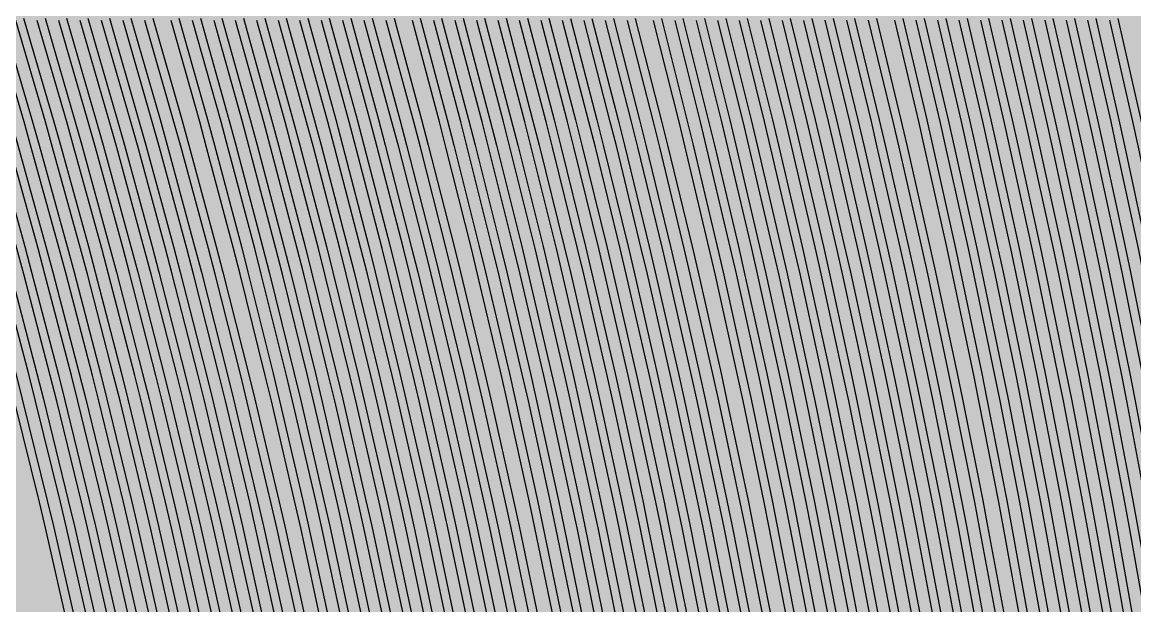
# Model space of a CAD drawing. Header units: metres. Extents: x -7240 to 10960, y -29667 to 1823.
# Drawn here: x 523.6 to 797.4, y -17261.3 to -17117.6 of the extents above; entities that cross this region are included whole.
import ezdxf

# ---------------------------------------------------------------- set-up
doc = ezdxf.new("R2010")
doc.units = ezdxf.units.M
doc.layers.add('Metal1', color=4, linetype='CONTINUOUS')
doc.layers.add('Polyimide', color=7, linetype='CONTINUOUS')

msp = doc.modelspace()

# ---------------------------------------------------------------- hatches: boundary and pattern name
at = {"layer": 'Polyimide'}
msp.add_hatch(color=7, dxfattribs=at).paths.add_polyline_path([(4088.45, -11806.89), (4098.72, -11851.21), (4115.58, -11893.47), (4138.63, -11932.7), (4167.35, -11967.99), (4201.08, -11998.53), (4239.03, -12023.62), (4280.35, -12042.68), (4349.18, -12073.73), (4413.2, -12113.76), (4471.26, -12162.04), (4522.3, -12217.69), (4565.39, -12279.7), (4599.74, -12346.94), (4624.73, -12418.19), (4639.91, -12492.16), (4645, -12567.5), (4639.91, -12642.84), (4624.73, -12716.8), (4599.74, -12788.06), (4565.39, -12855.3), (4522.3, -12917.31), (4471.26, -12972.96), (4413.2, -13021.24), (4349.18, -13061.27), (4280.35, -13092.32), (4239.03, -13111.38), (4201.08, -13136.47), (4167.35, -13167.01), (4138.63, -13202.3), (4115.58, -13241.52), (4098.72, -13283.78), (4088.45, -13328.11), (4085, -13373.48), (4085, -13567.5), (4099.45, -13861.55), (4142.64, -14152.77), (4214.18, -14438.35), (4313.36, -14715.55), (4439.24, -14981.69), (4590.59, -15234.21), (4765.97, -15470.68), (4963.68, -15688.82), (5181.82, -15886.53), (5418.29, -16061.91), (5670.81, -16213.26), (5936.95, -16339.14), (6214.15, -16438.32), (6499.73, -16509.85), (6790.95, -16553.05), (7085, -16567.5), (9960.38, -16567.5), (10038.79, -16571.35), (10116.45, -16582.87), (10192.6, -16601.95), (10266.52, -16628.4), (10337.49, -16661.96), (10404.83, -16702.32), (10467.89, -16749.09), (10526.06, -16801.81), (10578.78, -16859.98), (10625.55, -16923.04), (10665.91, -16990.38), (10699.48, -17061.35), (10725.93, -17135.27), (10745, -17211.43), (10756.52, -17289.08), (10760.38, -17367.5), (10760.38, -21957.3), (10721.61, -22012.91), (10685.97, -22070.59), (10653.58, -22130.14), (10624.53, -22191.39), (10598.92, -22254.16), (10576.82, -22318.25), (10558.3, -22383.46), (10543.41, -22449.6), (10532.21, -22516.46), (10524.72, -22583.84), (10520.97, -22651.53), (10520.97, -22719.32), (10524.72, -22787.01), (10532.21, -22854.38), (10543.41, -22921.24), (10558.3, -22987.38), (10576.82, -23052.6), (10598.92, -23116.68), (10624.53, -23179.45), (10653.58, -23240.71), (10685.97, -23300.26), (10721.61, -23357.93), (10760.38, -23413.54), (10760.38, -28667.5), (10756.52, -28745.91), (10745, -28823.57), (10725.93, -28899.73), (10699.48, -28973.65), (10665.91, -29044.62), (10625.55, -29111.96), (10578.78, -29175.01), (10526.06, -29233.19), (10467.89, -29285.91), (10404.83, -29332.68), (10337.49, -29373.04), (10266.52, -29406.6), (10192.6, -29433.05), (10116.45, -29452.13), (10038.79, -29463.65), (9960.38, -29467.5), (-6239.63, -29467.5), (-6318.04, -29463.65), (-6395.7, -29452.13), (-6471.85, -29433.05), (-6545.77, -29406.6), (-6616.74, -29373.04), (-6684.08, -29332.68), (-6747.14, -29285.91), (-6805.31, -29233.19), (-6858.03, -29175.01), (-6904.8, -29111.96), (-6945.16, -29044.62), (-6978.73, -28973.65), (-7005.18, -28899.73), (-7024.25, -28823.57), (-7035.77, -28745.91), (-7039.63, -28667.5), (-7039.63, -23426.32), (-6999.36, -23370.07), (-6962.33, -23311.63), (-6928.66, -23251.2), (-6898.45, -23188.96), (-6871.81, -23125.12), (-6848.81, -23059.88), (-6829.53, -22993.44), (-6814.04, -22926.02), (-6802.37, -22857.83), (-6794.57, -22789.09), (-6790.67, -22720.02), (-6790.67, -22650.84), (-6794.57, -22581.77), (-6802.37, -22513.03), (-6814.04, -22444.84), (-6829.53, -22377.42), (-6848.81, -22310.98), (-6871.81, -22245.74), (-6898.45, -22181.89), (-6928.66, -22119.66), (-6962.33, -22059.22), (-6999.36, -22000.79), (-7039.63, -21944.54), (-7039.63, -17367.5), (-7035.77, -17289.08), (-7024.25, -17211.43), (-7005.18, -17135.27), (-6978.73, -17061.35), (-6945.16, -16990.38), (-6904.8, -16923.04), (-6858.03, -16859.98), (-6805.31, -16801.81), (-6747.14, -16749.09), (-6684.08, -16702.32), (-6616.74, -16661.96), (-6545.77, -16628.4), (-6471.85, -16601.95), (-6395.7, -16582.87), (-6318.04, -16571.35), (-6239.63, -16567.5), (-3334, -16567.5), (-3039.95, -16553.05), (-2748.73, -16509.85), (-2463.15, -16438.32), (-2185.95, -16339.14), (-1919.81, -16213.26), (-1667.29, -16061.91), (-1430.82, -15886.53), (-1212.68, -15688.82), (-1014.97, -15470.68), (-839.59, -15234.21), (-688.24, -14981.69), (-562.36, -14715.55), (-463.18, -14438.35), (-391.64, -14152.77), (-348.45, -13861.55), (-334, -13567.5), (-334, -13373.48), (-337.45, -13328.11), (-347.72, -13283.78), (-364.58, -13241.52), (-387.63, -13202.3), (-416.35, -13167.01), (-450.08, -13136.47), (-488.03, -13111.38), (-529.35, -13092.32), (-529.35, -13092.32), (-598.18, -13061.27), (-662.2, -13021.24), (-720.26, -12972.96), (-771.3, -12917.31), (-814.39, -12855.3), (-848.74, -12788.06), (-873.73, -12716.8), (-888.91, -12642.84), (-894, -12567.5), (-888.91, -12492.16), (-873.73, -12418.19), (-848.74, -12346.94), (-814.39, -12279.7), (-771.3, -12217.69), (-720.26, -12162.04), (-662.2, -12113.76), (-598.18, -12073.73), (-529.35, -12042.68), (-488.03, -12023.62), (-450.08, -11998.53), (-416.35, -11967.99), (-387.63, -11932.7), (-364.58, -11893.47), (-347.72, -11851.21), (-337.45, -11806.89), (-334, -11761.52), (-334, -11074.31), (-337.45, -11028.94), (-347.72, -10984.62), (-364.58, -10942.36), (-387.63, -10903.13), (-416.35, -10867.84), (-450.08, -10837.3), (-488.03, -10812.21), (-529.35, -10793.16), (-529.35, -10793.16), (-598.18, -10762.1), (-662.2, -10722.07), (-720.26, -10673.8), (-771.3, -10618.15), (-814.39, -10556.13), (-848.74, -10488.89), (-873.73, -10417.64), (-888.91, -10343.67), (-894, -10268.33), (-888.91, -10192.99), (-873.73, -10119.03), (-848.74, -10047.77), (-814.39, -9980.53), (-771.3, -9918.52), (-720.26, -9862.87), (-662.2, -9814.59), (-598.18, -9774.56), (-529.35, -9743.51), (-488.03, -9724.45), (-450.08, -9699.36), (-416.35, -9668.82), (-387.63, -9633.53), (-364.58, -9594.31), (-347.72, -9552.05), (-337.45, -9507.72), (-334, -9462.35), (-334, -8775.14), (-337.45, -8729.78), (-347.72, -8685.45), (-364.58, -8643.19), (-387.63, -8603.96), (-416.35, -8568.68), (-450.08, -8538.14), (-488.03, -8513.05), (-529.35, -8493.99), (-529.35, -8493.99), (-598.18, -8462.94), (-662.2, -8422.91), (-720.26, -8374.63), (-771.3, -8318.98), (-814.39, -8256.97), (-848.74, -8189.73), (-873.73, -8118.47), (-888.91, -8044.5), (-894, -7969.17), (-888.91, -7893.83), (-873.73, -7819.86), (-848.74, -7748.61), (-814.39, -7681.36), (-771.3, -7619.35), (-720.26, -7563.7), (-662.2, -7515.42), (-598.18, -7475.4), (-529.35, -7444.34), (-529.35, -7444.34), (-488.03, -7425.28), (-450.08, -7400.2), (-416.35, -7369.66), (-387.63, -7334.37), (-364.58, -7295.14), (-347.72, -7252.88), (-337.45, -7208.56), (-334, -7163.19), (-334, -6475.98), (-337.45, -6430.61), (-347.72, -6386.29), (-364.58, -6344.02), (-387.63, -6304.8), (-416.35, -6269.51), (-450.08, -6238.97), (-488.03, -6213.88), (-529.35, -6194.82), (-529.35, -6194.82), (-598.18, -6163.77), (-662.2, -6123.74), (-720.26, -6075.46), (-771.3, -6019.81), (-814.39, -5957.8), (-848.74, -5890.56), (-873.73, -5819.31), (-888.91, -5745.34), (-894, -5670), (-888.91, -5594.66), (-873.73, -5520.69), (-848.74, -5449.44), (-814.39, -5382.2), (-771.3, -5320.19), (-720.26, -5264.54), (-662.2, -5216.26), (-598.18, -5176.23), (-529.35, -5145.18), (-529.35, -5145.18), (-488.03, -5126.12), (-450.08, -5101.03), (-416.35, -5070.49), (-387.63, -5035.2), (-364.58, -4995.98), (-347.72, -4953.71), (-337.45, -4909.39), (-334, -4864.02), (-334, 380), (-334, 1522.5), (-289, 1522.5), (-288.78, 1515.63), (-288.1, 1508.79), (-286.98, 1502.02), (-285.42, 1495.32), (-283.43, 1488.75), (-281.01, 1482.32), (-278.17, 1476.06), (-274.93, 1470), (-271.3, 1464.17), (-267.3, 1458.58), (-262.94, 1453.27), (-258.25, 1448.25), (-253.23, 1443.56), (-247.92, 1439.2), (-242.33, 1435.2), (-236.5, 1431.57), (-230.44, 1428.33), (-224.18, 1425.49), (-217.75, 1423.07), (-211.18, 1421.08), (-204.48, 1419.52), (-197.71, 1418.4), (-190.87, 1417.72), (-184, 1417.5), (-177.13, 1417.72), (-170.29, 1418.4), (-163.52, 1419.52), (-156.82, 1421.08), (-150.25, 1423.07), (-143.82, 1425.49), (-137.56, 1428.33), (-131.5, 1431.57), (-125.67, 1435.2), (-120.08, 1439.2), (-114.77, 1443.56), (-109.75, 1448.25), (-105.06, 1453.27), (-100.7, 1458.58), (-96.7, 1464.17), (-93.07, 1470), (-89.83, 1476.06), (-86.99, 1482.32), (-84.57, 1488.75), (-82.58, 1495.32), (-81.02, 1502.02), (-79.9, 1508.79), (-79.22, 1515.63), (-79, 1522.5), (1786, 1522.5), (3835, 1522.5), (3835.21, 1529.04), (3835.86, 1535.55), (3836.92, 1542.01), (3838.41, 1548.38), (3840.31, 1554.64), (3842.61, 1560.77), (3845.31, 1566.73), (3848.4, 1572.5), (3851.85, 1578.06), (3855.66, 1583.38), (3859.82, 1588.43), (3864.29, 1593.21), (3869.07, 1597.68), (3874.12, 1601.84), (3879.44, 1605.65), (3885, 1609.1), (3890.77, 1612.19), (3896.73, 1614.89), (3902.86, 1617.19), (3909.12, 1619.09), (3915.49, 1620.58), (3921.95, 1621.64), (3928.46, 1622.29), (3935, 1622.5), (3941.54, 1622.29), (3948.05, 1621.64), (3954.51, 1620.58), (3960.88, 1619.09), (3967.14, 1617.19), (3973.27, 1614.89), (3979.23, 1612.19), (3985, 1609.1), (3990.56, 1605.65), (3995.88, 1601.84), (4000.93, 1597.68), (4005.71, 1593.21), (4010.18, 1588.43), (4014.34, 1583.38), (4018.15, 1578.06), (4021.6, 1572.5), (4024.69, 1566.73), (4027.39, 1560.77), (4029.69, 1554.64), (4031.59, 1548.38), (4033.08, 1542.01), (4034.14, 1535.55), (4034.79, 1529.04), (4035, 1522.5), (4085, 1522.5), (4085, 380), (4085, 330), (4085, -4864.02), (4088.45, -4909.39), (4098.72, -4953.71), (4115.58, -4995.98), (4138.63, -5035.2), (4167.35, -5070.49), (4201.08, -5101.03), (4239.03, -5126.12), (4280.35, -5145.18), (4280.35, -5145.18), (4349.18, -5176.23), (4413.2, -5216.26), (4471.26, -5264.54), (4522.3, -5320.19), (4565.39, -5382.2), (4599.74, -5449.44), (4624.73, -5520.69), (4639.91, -5594.66), (4645, -5670), (4639.91, -5745.34), (4624.73, -5819.31), (4599.74, -5890.56), (4565.39, -5957.8), (4522.3, -6019.81), (4471.26, -6075.46), (4413.2, -6123.74), (4349.18, -6163.77), (4280.35, -6194.82), (4239.03, -6213.88), (4201.08, -6238.97), (4167.35, -6269.51), (4138.63, -6304.8), (4115.58, -6344.02), (4098.72, -6386.29), (4088.45, -6430.61), (4085, -6475.98), (4085, -11761.52), (4088.45, -11806.89)])

# ---------------------------------------------------------------- linework, layer by layer
at = {"layer": 'Metal1'}
for points in [[(563.16, -17423.16), (559.53, -17398.2), (558.56, -17391.93), (554.51, -17366.98), (553.44, -17360.71), (548.98, -17335.76), (547.8, -17329.48), (542.93, -17304.53), (541.65, -17298.25), (536.35, -17273.31), (534.97, -17267.03), (529.26, -17242.09), (527.77, -17235.8), (521.63, -17210.87), (520.03, -17204.58), (513.47, -17179.65), (511.77, -17173.35), (504.78, -17148.42), (502.96, -17142.13), (495.55, -17117.2)], [(497.46, -17116.62), (504.88, -17141.57), (506.7, -17147.88), (513.69, -17172.82), (515.41, -17179.13), (521.97, -17204.08), (523.57, -17210.38), (529.71, -17235.33), (531.21, -17241.64), (536.92, -17266.59), (538.31, -17272.89), (543.61, -17297.85), (544.89, -17304.14), (549.77, -17329.1), (550.94, -17335.4), (555.41, -17360.36), (556.48, -17366.65), (560.53, -17391.62), (561.5, -17397.9), (565.15, -17422.87)], [(568.23, -17423.15), (564.6, -17398.2), (563.64, -17391.93), (559.6, -17366.98), (558.53, -17360.7), (554.09, -17335.76), (552.91, -17329.48), (548.05, -17304.53), (546.78, -17298.25), (541.5, -17273.31), (540.12, -17267.03), (534.43, -17242.09), (532.94, -17235.8), (526.83, -17210.87), (525.23, -17204.58), (518.7, -17179.65), (516.99, -17173.35), (510.03, -17148.42), (508.22, -17142.13), (500.83, -17117.2)], [(502.74, -17116.62), (510.14, -17141.57), (511.96, -17147.88), (518.92, -17172.82), (520.63, -17179.13), (527.17, -17204.08), (528.77, -17210.38), (534.89, -17235.34), (536.38, -17241.64), (542.07, -17266.59), (543.46, -17272.89), (548.74, -17297.85), (550.02, -17304.14), (554.88, -17329.1), (556.05, -17335.4), (560.5, -17360.36), (561.57, -17366.65), (565.61, -17391.62), (566.58, -17397.9), (570.21, -17422.87)], [(573.29, -17423.15), (569.67, -17398.2), (568.71, -17391.93), (564.69, -17366.98), (563.63, -17360.7), (559.19, -17335.75), (558.03, -17329.48), (553.18, -17304.53), (551.91, -17298.25), (546.65, -17273.31), (545.28, -17267.03), (539.6, -17242.09), (538.12, -17235.8), (532.03, -17210.87), (530.44, -17204.58), (523.92, -17179.64), (522.22, -17173.35), (515.29, -17148.42), (513.48, -17142.13), (506.11, -17117.2)], [(508.03, -17116.63), (515.4, -17141.57), (517.21, -17147.88), (524.15, -17172.82), (525.86, -17179.13), (532.37, -17204.08), (533.97, -17210.38), (540.06, -17235.34), (541.55, -17241.64), (547.23, -17266.59), (548.61, -17272.89), (553.87, -17297.85), (555.14, -17304.14), (559.99, -17329.11), (561.16, -17335.4), (565.6, -17360.36), (566.66, -17366.65), (570.69, -17391.62), (571.65, -17397.9), (575.27, -17422.88)], [(578.35, -17423.15), (574.74, -17398.2), (573.79, -17391.93), (569.78, -17366.98), (568.72, -17360.7), (564.3, -17335.75), (563.14, -17329.48), (558.31, -17304.53), (557.04, -17298.25), (551.8, -17273.31), (550.43, -17267.03), (544.77, -17242.09), (543.3, -17235.8), (537.22, -17210.87), (535.64, -17204.58), (529.15, -17179.64), (527.45, -17173.35), (520.54, -17148.42), (518.74, -17142.13), (511.39, -17117.2)], [(513.31, -17116.63), (520.66, -17141.57), (522.46, -17147.88), (529.38, -17172.82), (531.08, -17179.13), (537.58, -17204.08), (539.17, -17210.38), (545.24, -17235.34), (546.72, -17241.64), (552.38, -17266.59), (553.76, -17272.89), (559, -17297.85), (560.27, -17304.14), (565.1, -17329.11), (566.27, -17335.4), (570.69, -17360.36), (571.75, -17366.65), (575.76, -17391.62), (576.72, -17397.9), (580.33, -17422.88)], [(583.41, -17423.15), (579.82, -17398.2), (578.86, -17391.93), (574.87, -17366.98), (573.81, -17360.7), (569.41, -17335.75), (568.25, -17329.48), (563.44, -17304.53), (562.17, -17298.25), (556.95, -17273.31), (555.58, -17267.03), (549.95, -17242.09), (548.47, -17235.8), (542.42, -17210.86), (540.84, -17204.58), (534.37, -17179.64), (532.68, -17173.35), (525.79, -17148.42), (524, -17142.12), (516.68, -17117.2)], [(518.59, -17116.63), (525.92, -17141.57), (527.72, -17147.88), (534.61, -17172.82), (536.3, -17179.13), (542.78, -17204.08), (544.36, -17210.38), (550.42, -17235.34), (551.9, -17241.64), (557.54, -17266.59), (558.91, -17272.89), (564.13, -17297.85), (565.4, -17304.14), (570.21, -17329.11), (571.38, -17335.4), (575.78, -17360.36), (576.84, -17366.65), (580.84, -17391.62), (581.8, -17397.9), (585.39, -17422.88)], [(588.47, -17423.15), (584.89, -17398.2), (583.94, -17391.93), (579.96, -17366.97), (578.91, -17360.7), (574.52, -17335.75), (573.36, -17329.48), (568.56, -17304.53), (567.31, -17298.25), (562.1, -17273.31), (560.74, -17267.03), (555.12, -17242.09), (553.65, -17235.8), (547.62, -17210.86), (546.04, -17204.58), (539.59, -17179.64), (537.91, -17173.35), (531.04, -17148.42), (529.25, -17142.12), (521.96, -17117.2)], [(523.88, -17116.63), (531.18, -17141.57), (532.97, -17147.88), (539.84, -17172.83), (541.53, -17179.13), (547.98, -17204.08), (549.56, -17210.39), (555.6, -17235.34), (557.07, -17241.64), (562.69, -17266.59), (564.06, -17272.89), (569.27, -17297.85), (570.53, -17304.14), (575.33, -17329.11), (576.48, -17335.4), (580.88, -17360.36), (581.93, -17366.65), (585.92, -17391.62), (586.87, -17397.9), (590.45, -17422.88)], [(593.53, -17423.15), (589.96, -17398.2), (589.02, -17391.93), (585.05, -17366.97), (584, -17360.7), (579.62, -17335.75), (578.47, -17329.48), (573.69, -17304.53), (572.44, -17298.25), (567.25, -17273.31), (565.89, -17267.03), (560.29, -17242.08), (558.83, -17235.8), (552.82, -17210.86), (551.25, -17204.57), (544.82, -17179.64), (543.14, -17173.35), (536.29, -17148.42), (534.51, -17142.12), (527.24, -17117.19)], [(529.16, -17116.63), (536.43, -17141.57), (538.22, -17147.88), (545.07, -17172.83), (546.75, -17179.13), (553.19, -17204.08), (554.76, -17210.39), (560.77, -17235.34), (562.24, -17241.64), (567.84, -17266.6), (569.21, -17272.89), (574.4, -17297.85), (575.65, -17304.14), (580.44, -17329.11), (581.59, -17335.4), (585.97, -17360.36), (587.02, -17366.65), (590.99, -17391.62), (591.94, -17397.9), (595.51, -17422.88)], [(598.59, -17423.15), (595.04, -17398.2), (594.09, -17391.93), (590.14, -17366.97), (589.09, -17360.7), (584.73, -17335.75), (583.58, -17329.48), (578.82, -17304.53), (577.57, -17298.25), (572.4, -17273.31), (571.04, -17267.02), (565.46, -17242.08), (564.01, -17235.8), (558.01, -17210.86), (556.45, -17204.57), (550.04, -17179.64), (548.37, -17173.35), (541.55, -17148.42), (539.77, -17142.12), (532.52, -17117.19)], [(534.44, -17116.63), (541.69, -17141.57), (543.47, -17147.88), (550.3, -17172.83), (551.98, -17179.13), (558.39, -17204.08), (559.96, -17210.39), (565.95, -17235.34), (567.41, -17241.64), (573, -17266.6), (574.35, -17272.89), (579.53, -17297.85), (580.78, -17304.15), (585.55, -17329.11), (586.7, -17335.4), (591.06, -17360.36), (592.11, -17366.65), (596.07, -17391.62), (597.02, -17397.91), (600.57, -17422.88)], [(603.66, -17423.15), (600.11, -17398.19), (599.17, -17391.93), (595.23, -17366.97), (594.18, -17360.7), (589.84, -17335.75), (588.7, -17329.48), (583.95, -17304.53), (582.7, -17298.25), (577.55, -17273.31), (576.2, -17267.02), (570.64, -17242.08), (569.18, -17235.8), (563.21, -17210.86), (561.65, -17204.57), (555.27, -17179.64), (553.6, -17173.35), (546.8, -17148.42), (545.03, -17142.12), (537.81, -17117.19)], [(539.73, -17116.63), (546.95, -17141.57), (548.73, -17147.88), (555.53, -17172.83), (557.2, -17179.13), (563.59, -17204.08), (565.15, -17210.39), (571.13, -17235.34), (572.59, -17241.64), (578.15, -17266.6), (579.5, -17272.89), (584.66, -17297.85), (585.91, -17304.15), (590.66, -17329.11), (591.81, -17335.4), (596.16, -17360.37), (597.2, -17366.65), (601.15, -17391.62), (602.09, -17397.91), (605.64, -17422.88)], [(608.72, -17423.15), (605.18, -17398.19), (604.25, -17391.93), (600.32, -17366.97), (599.28, -17360.7), (594.95, -17335.75), (593.81, -17329.47), (589.07, -17304.53), (587.83, -17298.25), (582.7, -17273.3), (581.35, -17267.02), (575.81, -17242.08), (574.36, -17235.8), (568.41, -17210.86), (566.85, -17204.57), (560.49, -17179.64), (558.83, -17173.35), (552.05, -17148.41), (550.29, -17142.12), (543.09, -17117.19)], [(545.01, -17116.63), (552.21, -17141.57), (553.98, -17147.88), (560.76, -17172.83), (562.43, -17179.13), (568.79, -17204.08), (570.35, -17210.39), (576.31, -17235.34), (577.76, -17241.64), (583.31, -17266.6), (584.65, -17272.89), (589.79, -17297.85), (591.04, -17304.15), (595.77, -17329.11), (596.92, -17335.4), (601.25, -17360.37), (602.29, -17366.65), (606.22, -17391.62), (607.16, -17397.91), (610.7, -17422.88)], [(613.78, -17423.15), (610.26, -17398.19), (609.32, -17391.93), (605.41, -17366.97), (604.37, -17360.7), (600.05, -17335.75), (598.92, -17329.47), (594.2, -17304.53), (592.96, -17298.25), (587.85, -17273.3), (586.51, -17267.02), (580.98, -17242.08), (579.54, -17235.8), (573.6, -17210.86), (572.06, -17204.57), (565.71, -17179.64), (564.06, -17173.35), (557.3, -17148.41), (555.55, -17142.12), (548.37, -17117.19)], [(550.29, -17116.63), (557.47, -17141.57), (559.23, -17147.88), (565.99, -17172.83), (567.65, -17179.13), (574, -17204.09), (575.55, -17210.39), (581.48, -17235.34), (582.93, -17241.64), (588.46, -17266.6), (589.8, -17272.89), (594.93, -17297.85), (596.17, -17304.15), (600.89, -17329.11), (602.02, -17335.4), (606.34, -17360.37), (607.38, -17366.65), (611.3, -17391.62), (612.24, -17397.91), (615.76, -17422.88)], [(618.86, -17423.15), (615.36, -17398.19), (614.43, -17391.92), (610.53, -17366.97), (609.5, -17360.7), (605.2, -17335.75), (604.07, -17329.47), (599.38, -17304.52), (598.15, -17298.25), (593.05, -17273.3), (591.72, -17267.02), (586.22, -17242.08), (584.78, -17235.8), (578.88, -17210.86), (577.34, -17204.57), (571.02, -17179.63), (569.38, -17173.34), (562.65, -17148.41), (560.9, -17142.12), (553.76, -17117.19)], [(555.68, -17116.63), (562.83, -17141.57), (564.58, -17147.88), (571.31, -17172.83), (572.96, -17179.14), (579.28, -17204.09), (580.82, -17210.39), (586.73, -17235.34), (588.17, -17241.64), (593.67, -17266.6), (595.01, -17272.89), (600.11, -17297.85), (601.34, -17304.15), (606.04, -17329.11), (607.17, -17335.4), (611.47, -17360.37), (612.5, -17366.65), (616.41, -17391.62), (617.34, -17397.91), (620.84, -17422.88)], [(624.18, -17423.15), (620.73, -17398.19), (619.82, -17391.92), (615.99, -17366.97), (614.98, -17360.7), (610.75, -17335.74), (609.64, -17329.47), (605.03, -17304.52), (603.82, -17298.24), (598.81, -17273.3), (597.5, -17267.02), (592.1, -17242.07), (590.69, -17235.79), (584.89, -17210.85), (583.37, -17204.57), (577.17, -17179.63), (575.55, -17173.34), (568.95, -17148.41), (567.23, -17142.11), (560.21, -17117.18)], [(562.13, -17116.63), (569.15, -17141.58), (570.88, -17147.89), (577.49, -17172.84), (579.11, -17179.14), (585.32, -17204.09), (586.83, -17210.39), (592.64, -17235.35), (594.05, -17241.64), (599.46, -17266.6), (600.77, -17272.9), (605.78, -17297.86), (607, -17304.15), (611.61, -17329.11), (612.73, -17335.4), (616.95, -17360.37), (617.96, -17366.65), (621.8, -17391.63), (622.71, -17397.91), (626.16, -17422.88)], [(629.24, -17423.15), (625.81, -17398.19), (624.9, -17391.92), (621.08, -17366.97), (620.07, -17360.7), (615.86, -17335.74), (614.76, -17329.47), (610.16, -17304.52), (608.95, -17298.24), (603.96, -17273.3), (602.66, -17267.02), (597.27, -17242.07), (595.87, -17235.79), (590.08, -17210.85), (588.58, -17204.57), (582.39, -17179.63), (580.78, -17173.34), (574.2, -17148.4), (572.48, -17142.11), (565.49, -17117.18)], [(567.42, -17116.63), (574.41, -17141.58), (576.13, -17147.89), (582.72, -17172.84), (584.33, -17179.14), (590.52, -17204.09), (592.03, -17210.39), (597.82, -17235.35), (599.23, -17241.64), (604.61, -17266.6), (605.92, -17272.9), (610.92, -17297.86), (612.12, -17304.15), (616.72, -17329.11), (617.83, -17335.4), (622.04, -17360.37), (623.05, -17366.66), (626.87, -17391.63), (627.79, -17397.91), (631.22, -17422.88)], [(634.3, -17423.15), (630.88, -17398.19), (629.97, -17391.92), (626.17, -17366.96), (625.16, -17360.69), (620.97, -17335.74), (619.87, -17329.47), (615.29, -17304.52), (614.08, -17298.24), (609.11, -17273.3), (607.81, -17267.02), (602.44, -17242.07), (601.04, -17235.79), (595.28, -17210.85), (593.78, -17204.56), (587.62, -17179.63), (586.01, -17173.34), (579.45, -17148.4), (577.74, -17142.11), (570.77, -17117.18)], [(572.7, -17116.63), (579.67, -17141.58), (581.38, -17147.89), (587.95, -17172.84), (589.56, -17179.14), (595.72, -17204.09), (597.23, -17210.39), (602.99, -17235.35), (604.4, -17241.64), (609.77, -17266.6), (611.07, -17272.9), (616.05, -17297.86), (617.25, -17304.15), (621.84, -17329.12), (622.94, -17335.4), (627.14, -17360.37), (628.14, -17366.66), (631.95, -17391.63), (632.86, -17397.91), (636.28, -17422.88)], [(639.36, -17423.15), (635.95, -17398.19), (635.05, -17391.92), (631.26, -17366.96), (630.26, -17360.69), (626.08, -17335.74), (624.98, -17329.47), (620.41, -17304.52), (619.22, -17298.24), (614.26, -17273.29), (612.96, -17267.02), (607.62, -17242.07), (606.22, -17235.79), (600.48, -17210.85), (598.98, -17204.56), (592.84, -17179.62), (591.24, -17173.34), (584.7, -17148.4), (583, -17142.11), (576.06, -17117.18)], [(577.98, -17116.63), (584.93, -17141.58), (586.64, -17147.89), (593.18, -17172.84), (594.78, -17179.14), (600.93, -17204.09), (602.43, -17210.39), (608.17, -17235.35), (609.57, -17241.64), (614.92, -17266.6), (616.22, -17272.9), (621.18, -17297.86), (622.38, -17304.15), (626.95, -17329.12), (628.05, -17335.4), (632.23, -17360.37), (633.23, -17366.66), (637.03, -17391.63), (637.93, -17397.91), (641.34, -17422.88)], [(644.42, -17423.15), (641.03, -17398.19), (640.12, -17391.92), (636.35, -17366.96), (635.35, -17360.69), (631.19, -17335.74), (630.09, -17329.47), (625.54, -17304.52), (624.35, -17298.24), (619.41, -17273.29), (618.12, -17267.02), (612.79, -17242.07), (611.4, -17235.79), (605.68, -17210.85), (604.18, -17204.56), (598.07, -17179.62), (596.47, -17173.34), (589.95, -17148.4), (588.26, -17142.11), (581.34, -17117.18)], [(583.27, -17116.63), (590.19, -17141.58), (591.89, -17147.89), (598.41, -17172.84), (600.01, -17179.14), (606.13, -17204.09), (607.62, -17210.39), (613.35, -17235.35), (614.74, -17241.65), (620.08, -17266.61), (621.37, -17272.9), (626.31, -17297.86), (627.51, -17304.15), (632.06, -17329.12), (633.16, -17335.4), (637.32, -17360.37), (638.32, -17366.66), (642.1, -17391.63), (643.01, -17397.91), (646.4, -17422.88)], [(649.48, -17423.15), (646.1, -17398.19), (645.2, -17391.92), (641.44, -17366.96), (640.44, -17360.69), (636.29, -17335.74), (635.2, -17329.47), (630.67, -17304.52), (629.48, -17298.24), (624.56, -17273.29), (623.27, -17267.01), (617.96, -17242.07), (616.58, -17235.79), (610.87, -17210.85), (609.39, -17204.56), (603.29, -17179.62), (601.7, -17173.34), (595.21, -17148.4), (593.52, -17142.11), (586.62, -17117.18)], [(588.55, -17116.64), (595.45, -17141.58), (597.14, -17147.89), (603.64, -17172.84), (605.23, -17179.14), (611.33, -17204.09), (612.82, -17210.39), (618.53, -17235.35), (619.92, -17241.65), (625.23, -17266.61), (626.52, -17272.9), (631.44, -17297.86), (632.64, -17304.15), (637.17, -17329.12), (638.27, -17335.4), (642.42, -17360.37), (643.41, -17366.66), (647.18, -17391.63), (648.08, -17397.91), (651.47, -17422.88)], [(654.54, -17423.15), (651.17, -17398.18), (650.28, -17391.92), (646.53, -17366.96), (645.53, -17360.69), (641.4, -17335.74), (640.31, -17329.47), (635.8, -17304.51), (634.61, -17298.24), (629.71, -17273.29), (628.43, -17267.01), (623.13, -17242.07), (621.75, -17235.79), (616.07, -17210.84), (614.59, -17204.56), (608.51, -17179.62), (606.93, -17173.34), (600.46, -17148.4), (598.78, -17142.11), (591.91, -17117.17)], [(593.83, -17116.64), (600.71, -17141.58), (602.39, -17147.89), (608.87, -17172.84), (610.45, -17179.14), (616.53, -17204.1), (618.02, -17210.39), (623.7, -17235.35), (625.09, -17241.65), (630.38, -17266.61), (631.67, -17272.9), (636.58, -17297.86), (637.76, -17304.15), (642.28, -17329.12), (643.37, -17335.4), (647.51, -17360.37), (648.5, -17366.66), (652.26, -17391.63), (653.15, -17397.91), (656.53, -17422.88)], [(659.6, -17423.14), (656.24, -17398.18), (655.35, -17391.92), (651.61, -17366.96), (650.63, -17360.69), (646.51, -17335.74), (645.43, -17329.47), (640.92, -17304.51), (639.74, -17298.24), (634.86, -17273.29), (633.58, -17267.01), (628.31, -17242.07), (626.93, -17235.79), (621.27, -17210.84), (619.79, -17204.56), (613.74, -17179.62), (612.16, -17173.33), (605.71, -17148.4), (604.04, -17142.11), (597.19, -17117.17)], [(599.11, -17116.64), (605.97, -17141.59), (607.65, -17147.89), (614.1, -17172.84), (615.68, -17179.14), (621.74, -17204.1), (623.22, -17210.39), (628.88, -17235.35), (630.26, -17241.65), (635.54, -17266.61), (636.82, -17272.9), (641.71, -17297.86), (642.89, -17304.15), (647.4, -17329.12), (648.48, -17335.4), (652.6, -17360.37), (653.59, -17366.66), (657.33, -17391.63), (658.23, -17397.91), (661.59, -17422.89)], [(664.67, -17423.14), (661.32, -17398.18), (660.43, -17391.92), (656.7, -17366.96), (655.72, -17360.69), (651.62, -17335.74), (650.54, -17329.47), (646.05, -17304.51), (644.88, -17298.24), (640.01, -17273.29), (638.73, -17267.01), (633.48, -17242.07), (632.11, -17235.79), (626.46, -17210.84), (624.99, -17204.56), (618.96, -17179.62), (617.39, -17173.33), (610.96, -17148.4), (609.29, -17142.11), (602.47, -17117.17)], [(604.4, -17116.64), (611.23, -17141.59), (612.9, -17147.89), (619.33, -17172.84), (620.9, -17179.14), (626.94, -17204.1), (628.41, -17210.39), (634.06, -17235.35), (635.43, -17241.65), (640.69, -17266.61), (641.97, -17272.9), (646.84, -17297.86), (648.02, -17304.15), (652.51, -17329.12), (653.59, -17335.4), (657.7, -17360.37), (658.68, -17366.66), (662.41, -17391.63), (663.3, -17397.91), (666.65, -17422.89)], [(669.73, -17423.14), (666.39, -17398.18), (665.51, -17391.92), (661.79, -17366.96), (660.81, -17360.69), (656.72, -17335.74), (655.65, -17329.46), (651.18, -17304.51), (650.01, -17298.24), (645.16, -17273.29), (643.89, -17267.01), (638.65, -17242.07), (637.28, -17235.79), (631.66, -17210.84), (630.2, -17204.56), (624.19, -17179.62), (622.62, -17173.33), (616.22, -17148.39), (614.55, -17142.11), (607.75, -17117.17)], [(609.68, -17116.64), (616.48, -17141.59), (618.15, -17147.89), (624.56, -17172.84), (626.13, -17179.14), (632.14, -17204.1), (633.61, -17210.39), (639.24, -17235.35), (640.61, -17241.65), (645.85, -17266.61), (647.12, -17272.9), (651.97, -17297.86), (653.15, -17304.15), (657.62, -17329.12), (658.7, -17335.41), (662.79, -17360.37), (663.77, -17366.66), (667.49, -17391.63), (668.37, -17397.91), (671.71, -17422.89)], [(674.81, -17423.14), (671.49, -17398.18), (670.61, -17391.92), (666.92, -17366.96), (665.94, -17360.69), (661.87, -17335.73), (660.8, -17329.46), (656.35, -17304.51), (655.19, -17298.24), (650.36, -17273.29), (649.1, -17267.01), (643.89, -17242.06), (642.53, -17235.78), (636.93, -17210.84), (635.48, -17204.56), (629.49, -17179.62), (627.94, -17173.33), (621.56, -17148.39), (619.91, -17142.1), (613.14, -17117.17)], [(615.07, -17116.64), (621.84, -17141.59), (623.5, -17147.89), (629.88, -17172.84), (631.44, -17179.14), (637.42, -17204.1), (638.88, -17210.4), (644.48, -17235.35), (645.84, -17241.65), (651.06, -17266.61), (652.32, -17272.9), (657.15, -17297.86), (658.32, -17304.15), (662.77, -17329.12), (663.85, -17335.41), (667.92, -17360.38), (668.89, -17366.66), (672.59, -17391.63), (673.47, -17397.91), (676.8, -17422.89)], [(680.13, -17423.14), (676.87, -17398.18), (676, -17391.91), (672.38, -17366.95), (671.42, -17360.69), (667.42, -17335.73), (666.37, -17329.46), (662.01, -17304.51), (660.86, -17298.23), (656.12, -17273.28), (654.89, -17267.01), (649.77, -17242.06), (648.44, -17235.78), (642.94, -17210.84), (641.51, -17204.55), (635.64, -17179.61), (634.11, -17173.33), (627.86, -17148.39), (626.23, -17142.1), (619.59, -17117.16)], [(621.52, -17116.64), (628.17, -17141.59), (629.8, -17147.89), (636.06, -17172.85), (637.59, -17179.15), (643.46, -17204.1), (644.9, -17210.4), (650.39, -17235.36), (651.73, -17241.65), (656.85, -17266.61), (658.09, -17272.9), (662.83, -17297.87), (663.98, -17304.16), (668.35, -17329.12), (669.4, -17335.41), (673.4, -17360.38), (674.35, -17366.66), (677.98, -17391.63), (678.85, -17397.91), (682.11, -17422.89)], [(685.19, -17423.14), (681.94, -17398.18), (681.08, -17391.91), (677.47, -17366.95), (676.51, -17360.69), (672.53, -17335.73), (671.49, -17329.46), (667.14, -17304.51), (666, -17298.23), (661.27, -17273.28), (660.04, -17267.01), (654.94, -17242.06), (653.61, -17235.78), (648.14, -17210.83), (646.72, -17204.55), (640.87, -17179.61), (639.34, -17173.33), (633.11, -17148.39), (631.49, -17142.1), (624.87, -17117.16)], [(626.8, -17116.64), (633.43, -17141.59), (635.05, -17147.89), (641.29, -17172.85), (642.81, -17179.15), (648.66, -17204.1), (650.09, -17210.4), (655.57, -17235.36), (656.9, -17241.65), (662, -17266.61), (663.24, -17272.9), (667.96, -17297.87), (669.1, -17304.16), (673.46, -17329.12), (674.51, -17335.41), (678.49, -17360.38), (679.44, -17366.66), (683.06, -17391.63), (683.92, -17397.91), (687.17, -17422.89)], [(690.25, -17423.14), (687.01, -17398.18), (686.16, -17391.91), (682.56, -17366.95), (681.61, -17360.69), (677.64, -17335.73), (676.6, -17329.46), (672.26, -17304.51), (671.13, -17298.23), (666.42, -17273.28), (665.19, -17267.01), (660.12, -17242.06), (658.79, -17235.78), (653.34, -17210.83), (651.92, -17204.55), (646.09, -17179.61), (644.57, -17173.33), (638.36, -17148.38), (636.75, -17142.1), (630.16, -17117.16)], [(632.09, -17116.64), (638.68, -17141.59), (640.3, -17147.89), (646.52, -17172.85), (648.03, -17179.15), (653.87, -17204.1), (655.29, -17210.4), (660.75, -17235.36), (662.07, -17241.65), (667.15, -17266.61), (668.39, -17272.9), (673.09, -17297.87), (674.23, -17304.16), (678.57, -17329.12), (679.61, -17335.41), (683.58, -17360.38), (684.53, -17366.66), (688.14, -17391.63), (689, -17397.91), (692.23, -17422.89)], [(695.31, -17423.14), (692.09, -17398.18), (691.23, -17391.91), (687.65, -17366.95), (686.7, -17360.69), (682.75, -17335.73), (681.71, -17329.46), (677.39, -17304.5), (676.26, -17298.23), (671.57, -17273.28), (670.35, -17267.01), (665.29, -17242.06), (663.97, -17235.78), (658.54, -17210.83), (657.12, -17204.55), (651.31, -17179.61), (649.8, -17173.32), (643.62, -17148.38), (642.01, -17142.1), (635.44, -17117.16)], [(637.37, -17116.64), (643.94, -17141.6), (645.55, -17147.9), (651.75, -17172.85), (653.26, -17179.15), (659.07, -17204.11), (660.49, -17210.4), (665.92, -17235.36), (667.25, -17241.65), (672.31, -17266.62), (673.54, -17272.9), (678.23, -17297.87), (679.36, -17304.16), (683.68, -17329.13), (684.72, -17335.41), (688.68, -17360.38), (689.62, -17366.66), (693.21, -17391.64), (694.07, -17397.91), (697.29, -17422.89)], [(700.37, -17423.14), (697.16, -17398.18), (696.31, -17391.91), (692.73, -17366.95), (691.79, -17360.69), (687.86, -17335.73), (686.82, -17329.46), (682.52, -17304.5), (681.39, -17298.23), (676.72, -17273.28), (675.5, -17267), (670.46, -17242.06), (669.15, -17235.78), (663.73, -17210.83), (662.32, -17204.55), (656.54, -17179.61), (655.03, -17173.32), (648.87, -17148.38), (647.27, -17142.1), (640.72, -17117.16)], [(642.65, -17116.64), (649.2, -17141.6), (650.81, -17147.9), (656.98, -17172.85), (658.48, -17179.15), (664.27, -17204.11), (665.69, -17210.4), (671.1, -17235.36), (672.42, -17241.65), (677.46, -17266.62), (678.69, -17272.9), (683.36, -17297.87), (684.49, -17304.16), (688.79, -17329.13), (689.83, -17335.41), (693.77, -17360.38), (694.71, -17366.66), (698.29, -17391.64), (699.14, -17397.91), (702.36, -17422.89)], [(705.43, -17423.14), (702.23, -17398.18), (701.38, -17391.91), (697.82, -17366.95), (696.89, -17360.68), (692.96, -17335.73), (691.93, -17329.46), (687.65, -17304.5), (686.52, -17298.23), (681.87, -17273.28), (680.65, -17267), (675.63, -17242.05), (674.32, -17235.78), (668.93, -17210.83), (667.53, -17204.55), (661.76, -17179.61), (660.26, -17173.32), (654.12, -17148.38), (652.52, -17142.1), (646, -17117.16)], [(647.94, -17116.64), (654.46, -17141.6), (656.06, -17147.9), (662.21, -17172.85), (663.71, -17179.15), (669.48, -17204.11), (670.88, -17210.4), (676.28, -17235.36), (677.59, -17241.65), (682.62, -17266.62), (683.83, -17272.9), (688.49, -17297.87), (689.62, -17304.16), (693.9, -17329.13), (694.94, -17335.41), (698.86, -17360.38), (699.8, -17366.66), (703.37, -17391.64), (704.22, -17397.91), (707.42, -17422.89)], [(710.49, -17423.14), (707.31, -17398.17), (706.46, -17391.91), (702.91, -17366.95), (701.98, -17360.68), (698.07, -17335.73), (697.04, -17329.46), (692.77, -17304.5), (691.65, -17298.23), (687.02, -17273.28), (685.81, -17267), (680.8, -17242.05), (679.5, -17235.78), (674.13, -17210.83), (672.73, -17204.55), (666.99, -17179.6), (665.49, -17173.32), (659.37, -17148.38), (657.78, -17142.1), (651.29, -17117.16)], [(653.22, -17116.64), (659.72, -17141.6), (661.31, -17147.9), (667.44, -17172.85), (668.93, -17179.15), (674.68, -17204.11), (676.08, -17210.4), (681.46, -17235.36), (682.76, -17241.65), (687.77, -17266.62), (688.98, -17272.91), (693.62, -17297.87), (694.74, -17304.16), (699.02, -17329.13), (700.05, -17335.41), (703.96, -17360.38), (704.89, -17366.66), (708.44, -17391.64), (709.29, -17397.91), (712.48, -17422.89)], [(715.55, -17423.14), (712.38, -17398.17), (711.54, -17391.91), (708, -17366.95), (707.07, -17360.68), (703.18, -17335.73), (702.16, -17329.46), (697.9, -17304.5), (696.79, -17298.23), (692.17, -17273.28), (690.96, -17267), (685.98, -17242.05), (684.68, -17235.78), (679.33, -17210.83), (677.93, -17204.55), (672.21, -17179.6), (670.72, -17173.32), (664.63, -17148.38), (663.04, -17142.09), (656.57, -17117.15)], [(658.5, -17116.65), (664.98, -17141.6), (666.57, -17147.9), (672.67, -17172.85), (674.16, -17179.15), (679.88, -17204.11), (681.28, -17210.4), (686.63, -17235.36), (687.94, -17241.65), (692.92, -17266.62), (694.13, -17272.91), (698.75, -17297.87), (699.87, -17304.16), (704.13, -17329.13), (705.15, -17335.41), (709.05, -17360.38), (709.98, -17366.66), (713.52, -17391.64), (714.36, -17397.91), (717.54, -17422.89)], [(720.62, -17423.14), (717.45, -17398.17), (716.61, -17391.91), (713.09, -17366.95), (712.16, -17360.68), (708.29, -17335.72), (707.27, -17329.46), (703.03, -17304.5), (701.92, -17298.23), (697.32, -17273.28), (696.11, -17267), (691.15, -17242.05), (689.85, -17235.77), (684.52, -17210.83), (683.13, -17204.55), (677.43, -17179.6), (675.95, -17173.32), (669.88, -17148.38), (668.3, -17142.09), (661.85, -17117.15)], [(663.79, -17116.65), (670.24, -17141.6), (671.82, -17147.9), (677.9, -17172.85), (679.38, -17179.15), (685.09, -17204.11), (686.48, -17210.4), (691.81, -17235.36), (693.11, -17241.65), (698.08, -17266.62), (699.28, -17272.91), (703.89, -17297.87), (705, -17304.16), (709.24, -17329.13), (710.26, -17335.41), (714.14, -17360.38), (715.07, -17366.66), (718.6, -17391.64), (719.44, -17397.92), (722.6, -17422.89)], [(725.68, -17423.14), (722.53, -17398.17), (721.69, -17391.91), (718.18, -17366.95), (717.26, -17360.68), (713.39, -17335.72), (712.38, -17329.46), (708.16, -17304.5), (707.05, -17298.23), (702.47, -17273.27), (701.27, -17267), (696.32, -17242.05), (695.03, -17235.77), (689.72, -17210.83), (688.34, -17204.55), (682.66, -17179.6), (681.18, -17173.32), (675.13, -17148.38), (673.56, -17142.09), (667.14, -17117.15)], [(669.07, -17116.65), (675.5, -17141.6), (677.07, -17147.9), (683.13, -17172.86), (684.61, -17179.15), (690.29, -17204.11), (691.67, -17210.4), (696.99, -17235.36), (698.28, -17241.65), (703.23, -17266.62), (704.43, -17272.91), (709.02, -17297.87), (710.13, -17304.16), (714.35, -17329.13), (715.37, -17335.41), (719.24, -17360.38), (720.16, -17366.66), (723.67, -17391.64), (724.51, -17397.92), (727.66, -17422.89)], [(730.76, -17423.14), (727.63, -17398.17), (726.8, -17391.91), (723.31, -17366.95), (722.39, -17360.68), (718.54, -17335.72), (717.53, -17329.45), (713.33, -17304.5), (712.23, -17298.23), (707.67, -17273.27), (706.48, -17267), (701.56, -17242.05), (700.28, -17235.77), (694.99, -17210.82), (693.62, -17204.55), (687.97, -17179.6), (686.5, -17173.32), (680.48, -17148.38), (678.91, -17142.09), (672.52, -17117.15)], [(674.46, -17116.65), (680.85, -17141.6), (682.42, -17147.9), (688.44, -17172.86), (689.91, -17179.15), (695.57, -17204.11), (696.95, -17210.4), (702.23, -17235.37), (703.52, -17241.66), (708.44, -17266.62), (709.64, -17272.91), (714.2, -17297.87), (715.3, -17304.16), (719.51, -17329.13), (720.52, -17335.41), (724.36, -17360.38), (725.29, -17366.66), (728.78, -17391.64), (729.61, -17397.92), (732.75, -17422.89)], [(736.08, -17423.13), (733, -17398.17), (732.19, -17391.91), (728.77, -17366.94), (727.86, -17360.68), (724.09, -17335.72), (723.1, -17329.45), (718.98, -17304.49), (717.91, -17298.22), (713.43, -17273.27), (712.27, -17267), (707.44, -17242.04), (706.18, -17235.77), (701, -17210.82), (699.65, -17204.54), (694.11, -17179.59), (692.67, -17173.31), (686.77, -17148.37), (685.24, -17142.09), (678.97, -17117.14)], [(680.91, -17116.65), (687.18, -17141.61), (688.72, -17147.9), (694.62, -17172.86), (696.06, -17179.15), (701.61, -17204.12), (702.96, -17210.41), (708.14, -17235.37), (709.4, -17241.66), (714.23, -17266.62), (715.4, -17272.91), (719.88, -17297.88), (720.96, -17304.16), (725.08, -17329.13), (726.07, -17335.41), (729.84, -17360.39), (730.75, -17366.67), (734.17, -17391.64), (734.99, -17397.92), (738.06, -17422.9)], [(741.14, -17423.13), (738.07, -17398.17), (737.26, -17391.91), (733.86, -17366.94), (732.96, -17360.68), (729.2, -17335.72), (728.22, -17329.45), (724.11, -17304.49), (723.04, -17298.22), (718.58, -17273.27), (717.42, -17267), (712.61, -17242.04), (711.36, -17235.77), (706.2, -17210.82), (704.86, -17204.54), (699.34, -17179.59), (697.9, -17173.31), (692.02, -17148.37), (690.5, -17142.09), (684.26, -17117.14)], [(686.19, -17116.65), (692.44, -17141.61), (693.97, -17147.9), (699.85, -17172.86), (701.29, -17179.15), (706.81, -17204.12), (708.16, -17210.41), (713.32, -17235.37), (714.58, -17241.66), (719.39, -17266.62), (720.55, -17272.91), (725.01, -17297.88), (726.08, -17304.16), (730.19, -17329.13), (731.18, -17335.41), (734.94, -17360.39), (735.84, -17366.67), (739.25, -17391.64), (740.06, -17397.92), (743.12, -17422.9)], [(746.2, -17423.13), (743.15, -17398.17), (742.34, -17391.91), (738.94, -17366.94), (738.05, -17360.68), (734.31, -17335.72), (733.33, -17329.45), (729.24, -17304.49), (728.17, -17298.22), (723.73, -17273.27), (722.57, -17267), (717.79, -17242.04), (716.54, -17235.77), (711.4, -17210.82), (710.06, -17204.54), (704.56, -17179.59), (703.13, -17173.31), (697.28, -17148.37), (695.76, -17142.09), (689.54, -17117.14)], [(691.48, -17116.65), (697.7, -17141.61), (699.22, -17147.9), (705.08, -17172.86), (706.51, -17179.15), (712.01, -17204.12), (713.35, -17210.41), (718.5, -17235.37), (719.75, -17241.66), (724.54, -17266.63), (725.7, -17272.91), (730.14, -17297.88), (731.21, -17304.16), (735.3, -17329.13), (736.29, -17335.41), (740.03, -17360.39), (740.93, -17366.67), (744.32, -17391.64), (745.13, -17397.92), (748.18, -17422.9)], [(751.26, -17423.13), (748.22, -17398.17), (747.42, -17391.9), (744.03, -17366.94), (743.14, -17360.68), (739.42, -17335.72), (738.44, -17329.45), (734.37, -17304.49), (733.3, -17298.22), (728.88, -17273.27), (727.73, -17266.99), (722.96, -17242.04), (721.72, -17235.77), (716.59, -17210.82), (715.26, -17204.54), (709.79, -17179.59), (708.36, -17173.31), (702.53, -17148.37), (701.01, -17142.08), (694.82, -17117.14)], [(696.76, -17116.65), (702.96, -17141.61), (704.47, -17147.9), (710.31, -17172.86), (711.74, -17179.16), (717.22, -17204.12), (718.55, -17210.41), (723.68, -17235.37), (724.92, -17241.66), (729.69, -17266.63), (730.85, -17272.91), (735.27, -17297.88), (736.34, -17304.16), (740.41, -17329.13), (741.39, -17335.41), (745.12, -17360.39), (746.02, -17366.67), (749.4, -17391.64), (750.21, -17397.92), (753.25, -17422.9)], [(756.32, -17423.13), (753.29, -17398.17), (752.49, -17391.9), (749.12, -17366.94), (748.24, -17360.68), (744.53, -17335.72), (743.55, -17329.45), (739.49, -17304.49), (738.43, -17298.22), (734.03, -17273.27), (732.88, -17266.99), (728.13, -17242.04), (726.89, -17235.77), (721.79, -17210.81), (720.46, -17204.54), (715.01, -17179.59), (713.59, -17173.31), (707.78, -17148.36), (706.27, -17142.08), (700.1, -17117.14)], [(702.04, -17116.65), (708.22, -17141.61), (709.73, -17147.9), (715.54, -17172.86), (716.96, -17179.16), (722.42, -17204.12), (723.75, -17210.41), (728.85, -17235.37), (730.09, -17241.66), (734.85, -17266.63), (736, -17272.91), (740.4, -17297.88), (741.47, -17304.16), (745.53, -17329.14), (746.5, -17335.41), (750.22, -17360.39), (751.11, -17366.67), (754.47, -17391.64), (755.28, -17397.92), (758.31, -17422.9)], [(761.38, -17423.13), (758.37, -17398.17), (757.57, -17391.9), (754.21, -17366.94), (753.33, -17360.68), (749.63, -17335.71), (748.66, -17329.45), (744.62, -17304.49), (743.56, -17298.22), (739.18, -17273.26), (738.03, -17266.99), (733.3, -17242.04), (732.07, -17235.77), (726.99, -17210.81), (725.67, -17204.54), (720.23, -17179.59), (718.82, -17173.31), (713.03, -17148.36), (711.53, -17142.08), (705.39, -17117.14)], [(707.33, -17116.65), (713.48, -17141.61), (714.98, -17147.9), (720.77, -17172.86), (722.19, -17179.16), (727.62, -17204.12), (728.95, -17210.41), (734.03, -17235.37), (735.27, -17241.66), (740, -17266.63), (741.15, -17272.91), (745.54, -17297.88), (746.6, -17304.16), (750.64, -17329.14), (751.61, -17335.42), (755.31, -17360.39), (756.19, -17366.67), (759.55, -17391.64), (760.35, -17397.92), (763.37, -17422.9)], [(766.44, -17423.13), (763.44, -17398.16), (762.64, -17391.9), (759.3, -17366.94), (758.42, -17360.68), (754.74, -17335.71), (753.77, -17329.45), (749.75, -17304.49), (748.7, -17298.22), (744.33, -17273.26), (743.19, -17266.99), (738.48, -17242.04), (737.25, -17235.76), (732.19, -17210.81), (730.87, -17204.54), (725.46, -17179.59), (724.05, -17173.31), (718.29, -17148.36), (716.79, -17142.08), (710.67, -17117.14)], [(712.61, -17116.65), (718.73, -17141.61), (720.23, -17147.91), (726, -17172.87), (727.41, -17179.16), (732.82, -17204.12), (734.14, -17210.41), (739.21, -17235.37), (740.44, -17241.66), (745.15, -17266.63), (746.3, -17272.91), (750.67, -17297.88), (751.72, -17304.16), (755.75, -17329.14), (756.72, -17335.42), (760.4, -17360.39), (761.28, -17366.67), (764.63, -17391.64), (765.43, -17397.92), (768.43, -17422.9)], [(771.5, -17423.13), (768.51, -17398.16), (767.72, -17391.9), (764.39, -17366.94), (763.52, -17360.68), (759.85, -17335.71), (758.89, -17329.45), (754.88, -17304.49), (753.83, -17298.22), (749.48, -17273.26), (748.34, -17266.99), (743.65, -17242.04), (742.42, -17235.76), (737.38, -17210.81), (736.07, -17204.54), (730.68, -17179.59), (729.28, -17173.31), (723.54, -17148.36), (722.05, -17142.08), (715.95, -17117.14)], [(717.89, -17116.65), (723.99, -17141.61), (725.49, -17147.91), (731.23, -17172.87), (732.63, -17179.16), (738.03, -17204.12), (739.34, -17210.41), (744.39, -17235.37), (745.61, -17241.66), (750.31, -17266.63), (751.45, -17272.91), (755.8, -17297.88), (756.85, -17304.16), (760.86, -17329.14), (761.83, -17335.42), (765.5, -17360.39), (766.37, -17366.67), (769.7, -17391.65), (770.5, -17397.92), (773.49, -17422.9)], [(776.57, -17423.13), (773.59, -17398.16), (772.8, -17391.9), (769.48, -17366.94), (768.61, -17360.67), (764.96, -17335.71), (764, -17329.45), (760.01, -17304.49), (758.96, -17298.22), (754.63, -17273.26), (753.5, -17266.99), (748.82, -17242.04), (747.6, -17235.76), (742.58, -17210.81), (741.27, -17204.54), (735.91, -17179.59), (734.51, -17173.31), (728.79, -17148.36), (727.31, -17142.08), (721.23, -17117.13)], [(723.18, -17116.65), (729.25, -17141.61), (730.74, -17147.91), (736.46, -17172.87), (737.86, -17179.16), (743.23, -17204.12), (744.54, -17210.41), (749.56, -17235.38), (750.78, -17241.66), (755.46, -17266.63), (756.6, -17272.91), (760.93, -17297.88), (761.98, -17304.16), (765.97, -17329.14), (766.93, -17335.42), (770.59, -17360.39), (771.46, -17366.67), (774.78, -17391.65), (775.57, -17397.92), (778.55, -17422.9)], [(781.63, -17423.13), (778.66, -17398.16), (777.87, -17391.9), (774.57, -17366.94), (773.7, -17360.67), (770.06, -17335.71), (769.11, -17329.45), (765.13, -17304.49), (764.09, -17298.22), (759.78, -17273.26), (758.65, -17266.99), (753.99, -17242.04), (752.78, -17235.76), (747.78, -17210.81), (746.48, -17204.53), (741.13, -17179.58), (739.74, -17173.31), (734.04, -17148.36), (732.57, -17142.08), (726.52, -17117.13)], [(728.46, -17116.66), (734.51, -17141.61), (735.99, -17147.91), (741.69, -17172.87), (743.08, -17179.16), (748.43, -17204.12), (749.74, -17210.41), (754.74, -17235.38), (755.96, -17241.66), (760.62, -17266.63), (761.75, -17272.91), (766.06, -17297.88), (767.11, -17304.17), (771.08, -17329.14), (772.04, -17335.42), (775.68, -17360.39), (776.55, -17366.67), (779.86, -17391.65), (780.65, -17397.92), (783.61, -17422.9)], [(786.71, -17423.13), (783.76, -17398.16), (782.98, -17391.9), (779.7, -17366.94), (778.83, -17360.67), (775.21, -17335.71), (774.26, -17329.45), (770.31, -17304.49), (769.27, -17298.22), (764.98, -17273.26), (763.86, -17266.99), (759.23, -17242.03), (758.02, -17235.76), (753.05, -17210.81), (751.76, -17204.53), (746.44, -17179.58), (745.06, -17173.31), (739.39, -17148.36), (737.92, -17142.08), (731.91, -17117.13)], [(733.85, -17116.66), (739.87, -17141.62), (741.34, -17147.91), (747.01, -17172.87), (748.39, -17179.16), (753.71, -17204.12), (755.01, -17210.41), (759.99, -17235.38), (761.19, -17241.66), (765.83, -17266.63), (766.95, -17272.91), (771.25, -17297.88), (772.28, -17304.17), (776.24, -17329.14), (777.19, -17335.42), (780.81, -17360.39), (781.68, -17366.67), (784.96, -17391.65), (785.75, -17397.92), (788.7, -17422.9)], [(792.03, -17423.13), (789.14, -17398.16), (788.37, -17391.9), (785.15, -17366.93), (784.31, -17360.67), (780.76, -17335.71), (779.83, -17329.44), (775.96, -17304.48), (774.95, -17298.21), (770.75, -17273.25), (769.65, -17266.99), (765.11, -17242.03), (763.93, -17235.76), (759.06, -17210.8), (757.79, -17204.53), (752.59, -17179.58), (751.23, -17173.3), (745.68, -17148.35), (744.25, -17142.07), (738.36, -17117.13)], [(740.3, -17116.66), (746.19, -17141.62), (747.64, -17147.91), (753.19, -17172.87), (754.54, -17179.16), (759.75, -17204.13), (761.02, -17210.41), (765.89, -17235.38), (767.08, -17241.66), (771.62, -17266.63), (772.72, -17272.92), (776.92, -17297.89), (777.94, -17304.17), (781.81, -17329.14), (782.74, -17335.42), (786.29, -17360.4), (787.14, -17366.67), (790.35, -17391.65), (791.12, -17397.92), (794.01, -17422.9)], [(797.09, -17423.13), (794.21, -17398.16), (793.45, -17391.9), (790.24, -17366.93), (789.4, -17360.67), (785.87, -17335.71), (784.95, -17329.44), (781.09, -17304.48), (780.08, -17298.21), (775.89, -17273.25), (774.8, -17266.99), (770.28, -17242.03), (769.11, -17235.76), (764.26, -17210.8), (763, -17204.53), (757.81, -17179.58), (756.46, -17173.3), (750.94, -17148.35), (749.5, -17142.07), (743.64, -17117.12)], [(745.58, -17116.66), (751.45, -17141.62), (752.89, -17147.91), (758.42, -17172.87), (759.77, -17179.16), (764.96, -17204.13), (766.22, -17210.41), (771.07, -17235.38), (772.25, -17241.67), (776.77, -17266.64), (777.87, -17272.92), (782.05, -17297.89), (783.06, -17304.17), (786.92, -17329.14), (787.85, -17335.42), (791.38, -17360.4), (792.23, -17366.67), (795.43, -17391.65), (796.2, -17397.92), (799.07, -17422.9)], [(802.15, -17423.13), (799.28, -17398.16), (798.52, -17391.9), (795.33, -17366.93), (794.49, -17360.67), (790.98, -17335.71), (790.06, -17329.44), (786.22, -17304.48), (785.21, -17298.21), (781.04, -17273.25), (779.96, -17266.98), (775.46, -17242.03), (774.29, -17235.76), (769.45, -17210.8), (768.2, -17204.53), (763.03, -17179.57), (761.69, -17173.3), (756.19, -17148.35), (754.76, -17142.07), (748.92, -17117.12)], [(750.87, -17116.66), (756.71, -17141.62), (758.14, -17147.91), (763.65, -17172.88), (764.99, -17179.16), (770.16, -17204.13), (771.42, -17210.41), (776.25, -17235.38), (777.42, -17241.67), (781.92, -17266.64), (783.02, -17272.92), (787.19, -17297.89), (788.19, -17304.17), (792.03, -17329.14), (792.96, -17335.42), (796.47, -17360.4), (797.32, -17366.67), (800.51, -17391.65), (801.27, -17397.92), (804.14, -17422.9)], [(807.21, -17423.13), (804.36, -17398.16), (803.6, -17391.9), (800.42, -17366.93), (799.59, -17360.67), (796.09, -17335.7), (795.17, -17329.44), (791.34, -17304.48), (790.34, -17298.21), (786.19, -17273.25), (785.11, -17266.98), (780.63, -17242.03), (779.46, -17235.76), (774.65, -17210.8), (773.4, -17204.53), (768.26, -17179.57), (766.92, -17173.3), (761.44, -17148.35), (760.02, -17142.07), (754.2, -17117.12)], [(756.15, -17116.66), (761.97, -17141.62), (763.39, -17147.91), (768.88, -17172.88), (770.21, -17179.16), (775.36, -17204.13), (776.61, -17210.42), (781.43, -17235.38), (782.6, -17241.67), (787.08, -17266.64), (788.16, -17272.92), (792.32, -17297.89), (793.32, -17304.17), (797.15, -17329.14), (798.07, -17335.42), (801.57, -17360.4), (802.41, -17366.67), (805.58, -17391.65), (806.34, -17397.92), (809.2, -17422.9)], [(812.27, -17423.12), (809.43, -17398.16), (808.68, -17391.9), (805.51, -17366.93), (804.68, -17360.67), (801.2, -17335.7), (800.28, -17329.44), (796.47, -17304.48), (795.48, -17298.21), (791.34, -17273.25), (790.26, -17266.98), (785.8, -17242.03), (784.64, -17235.75), (779.85, -17210.8), (778.6, -17204.53), (773.48, -17179.57), (772.15, -17173.3), (766.69, -17148.35), (765.28, -17142.07), (759.49, -17117.12)], [(761.43, -17116.66), (767.23, -17141.62), (768.65, -17147.91), (774.11, -17172.88), (775.44, -17179.16), (780.56, -17204.13), (781.81, -17210.42), (786.61, -17235.38), (787.77, -17241.67), (792.23, -17266.64), (793.31, -17272.92), (797.45, -17297.89), (798.45, -17304.17), (802.26, -17329.14), (803.18, -17335.42), (806.66, -17360.4), (807.5, -17366.67), (810.66, -17391.65), (811.42, -17397.92), (814.26, -17422.9)], [(817.33, -17423.12), (814.5, -17398.16), (813.75, -17391.9), (810.6, -17366.93), (809.77, -17360.67), (806.3, -17335.7), (805.39, -17329.44), (801.6, -17304.48), (800.61, -17298.21), (796.49, -17273.25), (795.42, -17266.98), (790.97, -17242.02), (789.82, -17235.75), (785.05, -17210.8), (783.81, -17204.53), (778.71, -17179.57), (777.38, -17173.3), (771.95, -17148.35), (770.54, -17142.07), (764.77, -17117.12)], [(766.72, -17116.66), (772.49, -17141.62), (773.9, -17147.91), (779.34, -17172.88), (780.66, -17179.16), (785.77, -17204.13), (787.01, -17210.42), (791.78, -17235.38), (792.94, -17241.67), (797.39, -17266.64), (798.46, -17272.92), (802.58, -17297.89), (803.58, -17304.17), (807.37, -17329.15), (808.28, -17335.42), (811.75, -17360.4), (812.59, -17366.67), (815.74, -17391.65), (816.49, -17397.92), (819.32, -17422.91)], [(822.39, -17423.12), (819.57, -17398.16), (818.83, -17391.9), (815.69, -17366.93), (814.87, -17360.67), (811.41, -17335.7), (810.5, -17329.44), (806.73, -17304.48), (805.74, -17298.21), (801.64, -17273.25), (800.57, -17266.98), (796.15, -17242.02), (794.99, -17235.75), (790.24, -17210.8), (789.01, -17204.52), (783.93, -17179.57), (782.61, -17173.3), (777.2, -17148.34), (775.8, -17142.07), (770.05, -17117.12)], [(772, -17116.66), (777.75, -17141.63), (779.15, -17147.91), (784.57, -17172.88), (785.89, -17179.17), (790.97, -17204.13), (792.21, -17210.42), (796.96, -17235.39), (798.11, -17241.67), (802.54, -17266.64), (803.61, -17272.92), (807.71, -17297.89), (808.7, -17304.17), (812.48, -17329.15), (813.39, -17335.42), (816.85, -17360.4), (817.68, -17366.67), (820.81, -17391.65), (821.56, -17397.92), (824.38, -17422.91)], [(827.45, -17423.12), (824.65, -17398.15), (823.9, -17391.89), (820.78, -17366.93), (819.96, -17360.67), (816.52, -17335.7), (815.62, -17329.44), (811.85, -17304.48), (810.87, -17298.21), (806.79, -17273.25), (805.72, -17266.98), (801.32, -17242.02), (800.17, -17235.75), (795.44, -17210.8), (794.21, -17204.52), (789.15, -17179.57), (787.84, -17173.3), (782.45, -17148.34), (781.06, -17142.07), (775.33, -17117.12)], [(777.28, -17116.66), (783.01, -17141.63), (784.41, -17147.91), (789.8, -17172.88), (791.11, -17179.17), (796.17, -17204.13), (797.41, -17210.42), (802.14, -17235.39), (803.29, -17241.67), (807.69, -17266.64), (808.76, -17272.92), (812.85, -17297.89), (813.83, -17304.17), (817.59, -17329.15), (818.5, -17335.42), (821.94, -17360.4), (822.77, -17366.67), (825.89, -17391.65), (826.63, -17397.92), (829.44, -17422.91)], [(832.52, -17423.12), (829.72, -17398.15), (828.98, -17391.89), (825.87, -17366.93), (825.05, -17360.67), (821.63, -17335.7), (820.73, -17329.44), (816.98, -17304.47), (816, -17298.21), (811.94, -17273.25), (810.88, -17266.98), (806.49, -17242.02), (805.35, -17235.75), (800.64, -17210.79), (799.41, -17204.52), (794.38, -17179.57), (793.07, -17173.29), (787.7, -17148.34), (786.31, -17142.07), (780.62, -17117.12)], [(782.57, -17116.66), (788.26, -17141.63), (789.66, -17147.92), (795.03, -17172.88), (796.34, -17179.17), (801.38, -17204.13), (802.6, -17210.42), (807.32, -17235.39), (808.46, -17241.67), (812.85, -17266.64), (813.91, -17272.92), (817.98, -17297.89), (818.96, -17304.17), (822.71, -17329.15), (823.61, -17335.42), (827.03, -17360.4), (827.86, -17366.67), (830.97, -17391.65), (831.71, -17397.93), (834.5, -17422.91)], [(837.58, -17423.12), (834.79, -17398.15), (834.06, -17391.89), (830.96, -17366.93), (830.15, -17360.67), (826.73, -17335.7), (825.84, -17329.44), (822.11, -17304.47), (821.13, -17298.21), (817.09, -17273.25), (816.03, -17266.98), (811.66, -17242.02), (810.53, -17235.75), (805.84, -17210.79), (804.62, -17204.52), (799.6, -17179.57), (798.3, -17173.29), (792.96, -17148.34), (791.57, -17142.07), (785.9, -17117.11)], [(787.85, -17116.66), (793.52, -17141.63), (794.91, -17147.92), (800.26, -17172.88), (801.56, -17179.17), (806.58, -17204.13), (807.8, -17210.42), (812.49, -17235.39), (813.63, -17241.67), (818, -17266.64), (819.06, -17272.92), (823.11, -17297.89), (824.09, -17304.17), (827.82, -17329.15), (828.71, -17335.42), (832.13, -17360.4), (832.95, -17366.67), (836.04, -17391.65), (836.78, -17397.93), (839.57, -17422.91)], [(842.66, -17423.12), (839.9, -17398.15), (839.16, -17391.89), (836.08, -17366.93), (835.27, -17360.66), (831.88, -17335.7), (830.99, -17329.44), (827.29, -17304.47), (826.32, -17298.21), (822.29, -17273.25), (821.24, -17266.98), (816.9, -17242.02), (815.77, -17235.75), (811.11, -17210.79), (809.9, -17204.52), (804.91, -17179.57), (803.62, -17173.29), (798.3, -17148.34), (796.93, -17142.06), (791.29, -17117.11)], [(793.24, -17116.67), (798.88, -17141.63), (800.26, -17147.92), (805.57, -17172.88), (806.87, -17179.17), (811.86, -17204.14), (813.07, -17210.42), (817.74, -17235.39), (818.87, -17241.67), (823.21, -17266.64), (824.27, -17272.92), (828.29, -17297.9), (829.26, -17304.17), (832.97, -17329.15), (833.86, -17335.42), (837.26, -17360.4), (838.07, -17366.67), (841.15, -17391.65), (841.88, -17397.93), (844.65, -17422.91)]]:
    msp.add_lwpolyline(points, dxfattribs=at)

doc.saveas('drawing.dxf')
